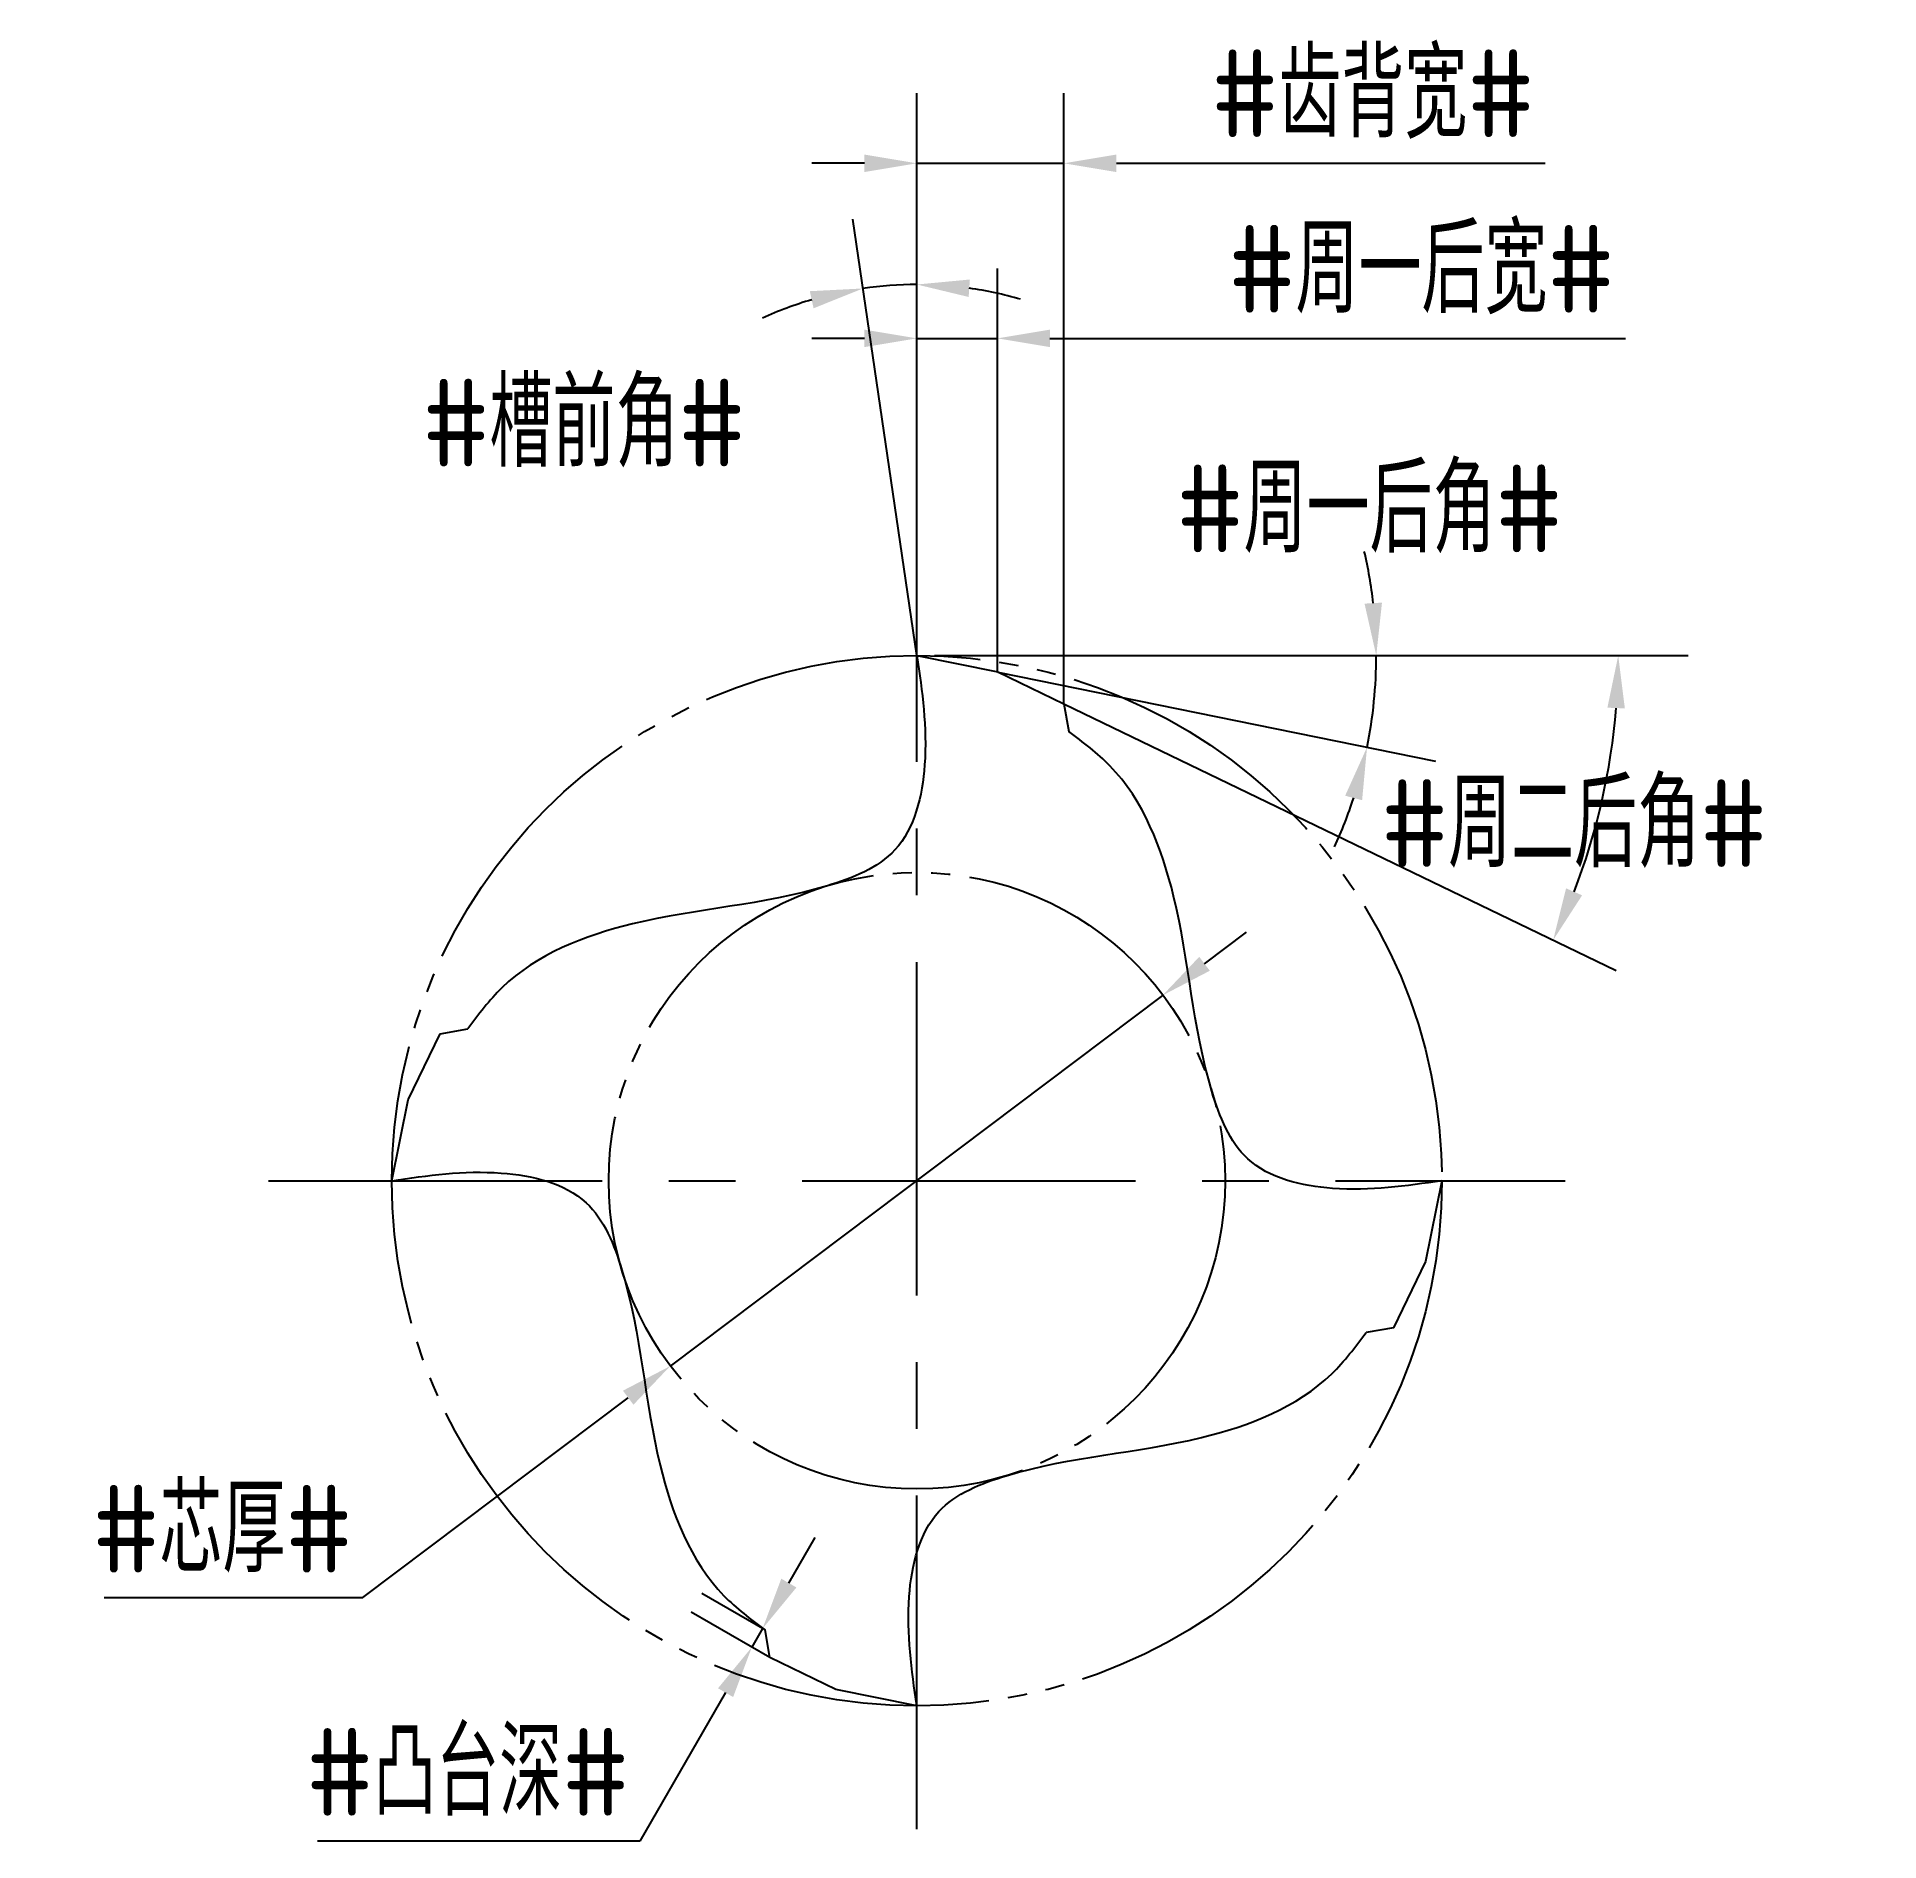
# Model space of a CAD drawing. Header units: millimetres. Extents: x 865.5 to 918.1, y 81 to 132.6.
import ezdxf

# ---------------------------------------------------------------- set-up
doc = ezdxf.new("R2010")
doc.units = ezdxf.units.MM
for name, pattern in [('ACAD_ISO04W100', [30, 24, -3, 0, -3]), ('CENTER', [50.8, 31.75, -6.35, 6.35, -6.35]), ('JIS_09_08', [10.75, 8, -0.55, 0.55, -0.55, 0.55, -0.55])]:
    doc.linetypes.add(name, pattern=pattern)
for name, color, linetype in [('中心线', 2, 'ACAD_ISO04W100'), ('标注', 7, 'Continuous'), ('虚线轮廓', 1, 'Continuous'), ('轮廓', 4, 'Continuous')]:
    doc.layers.add(name, color=color, linetype=linetype)
doc.styles.add('CFST0', font='gbenor.shx', dxfattribs={"bigfont": 'gbcbig.shx'})
doc.dimstyles.new('TYToolDesignC1-1', dxfattribs={"dimtxt": 2.5, "dimasz": 1.5, "dimexe": 2, "dimexo": 0, "dimtad": 1, "dimtoh": 1, "dimdec": 3, "dimdsep": 46, "dimtxsty": 'CFST0', "dimcen": 2.502, "dimclrd": 3, "dimclre": 3, "dimclrt": 3, "dimazin": 2, "dimtfac": 1, "dimtdec": 3, "dimtmove": 0, "dimatfit": 3, "dimfxl": 1, "dimarcsym": 0})

# ---------------------------------------------------------------- blocks, each defined once
blk = doc.blocks.new('*D3')
at = {"layer": 'Defpoints', "color": 0, "transparency": 16777216}
for p in [(897.653, 105.207), (883.586, 94.618)]:
    blk.add_point(p, dxfattribs=at)
at = {"layer": '标注', "color": 3, "lineweight": -2, "transparency": 16777216}
for p, q in [((898.851, 106.109), (900.05, 107.012)), ((897.653, 105.207), (883.586, 94.618)), ((874.806, 88.008), (882.388, 93.716)), ((867.416, 88.008), (874.806, 88.008))]:
    blk.add_line(p, q, dxfattribs=at)
at = {"layer": '标注', "color": 3, "transparency": 16777216}
for points in [[(898.701, 106.309), (899.002, 105.91), (897.653, 105.207)], [(882.237, 93.916), (882.538, 93.516), (883.586, 94.618)]]:
    blk.add_solid(points, dxfattribs=at)
at = {"layer": '标注', "color": 3, "transparency": 16777216, "insert": (870.798, 89.966), "char_height": 2.5, "attachment_point": 5, "style": 'CFST0'}
blk.add_mtext('#芯厚#', dxfattribs=at)
blk = doc.blocks.new('*D5')
at = {"layer": 'Defpoints', "color": 0, "transparency": 16777216}
for p in [(890.12, 125.498), (890.635, 114.913), (890.635, 114.913), (890.635, 113.973), (890.895, 113.143)]:
    blk.add_point(p, dxfattribs=at)
at = {"layer": '标注', "color": 3, "lineweight": -2, "transparency": 16777216}
for q in [(888.804, 127.377), (890.635, 127.511)]:
    blk.add_line((890.635, 114.913), q, dxfattribs=at)
for start, end in [(90, 98.3566), (73.7679, 81.884), (106.4726, 114.5886)]:
    blk.add_arc((890.635, 114.913), 10.598, start, end, dxfattribs=at)
at = {"layer": '标注', "color": 3, "transparency": 16777216}
for points in [[(887.576, 125.32), (887.683, 124.832), (889.094, 125.398)], [(892.113, 125.155), (892.149, 125.654), (890.635, 125.511)]]:
    blk.add_solid(points, dxfattribs=at)
at = {"layer": '标注', "color": 3, "transparency": 16777216, "insert": (881.124, 121.547), "char_height": 2.5, "attachment_point": 5, "style": 'CFST0'}
blk.add_mtext('#槽前角#', dxfattribs=at)
blk = doc.blocks.new('*D8')
at = {"layer": 'Defpoints', "color": 0, "transparency": 16777216}
for p in [(890.635, 114.913), (890.635, 114.913), (891.135, 114.913), (892.945, 114.443), (903.64, 113.162)]:
    blk.add_point(p, dxfattribs=at)
at = {"layer": '标注', "color": 3, "lineweight": -2, "transparency": 16777216}
for p, q in [((891.135, 114.913), (905.757, 114.913)), ((892.945, 114.443), (905.454, 111.898))]:
    blk.add_line(p, q, dxfattribs=at)
for start, end in [(6.5529, 13.1057), (348.4994, 0), (335.3937, 341.9465)]:
    blk.add_arc((890.635, 114.913), 13.123, start, end, dxfattribs=at)
at = {"layer": '标注', "color": 3, "transparency": 16777216}
for points in [[(903.921, 116.425), (903.422, 116.396), (903.757, 114.913)], [(902.869, 110.91), (903.353, 110.782), (903.494, 112.296)]]:
    blk.add_solid(points, dxfattribs=at)
at = {"layer": '标注', "color": 3, "transparency": 16777216, "insert": (903.565, 119.097), "char_height": 2.5, "attachment_point": 5, "style": 'CFST0'}
blk.add_mtext('#周一后角#', dxfattribs=at)
blk = doc.blocks.new('*D9')
at = {"layer": 'Defpoints', "color": 0, "transparency": 16777216}
for p in [(891.975, 114.913), (891.975, 114.913), (892.635, 114.913), (894.835, 113.533), (910.46, 112.122)]:
    blk.add_point(p, dxfattribs=at)
at = {"layer": '标注', "color": 3, "lineweight": -2, "transparency": 16777216}
for p, q in [((892.635, 114.913), (912.67, 114.913)), ((894.835, 113.533), (910.613, 105.919))]:
    blk.add_line(p, q, dxfattribs=at)
blk.add_arc((891.975, 114.913), 18.695, 338.8403, 355.4016, dxfattribs=at)
at = {"layer": '标注', "color": 3, "transparency": 16777216}
for points in [[(910.36, 113.424), (910.859, 113.404), (910.67, 114.913)], [(909.638, 108.065), (909.18, 108.264), (908.812, 106.788)]]:
    blk.add_solid(points, dxfattribs=at)
at = {"layer": '标注', "color": 3, "transparency": 16777216, "insert": (909.409, 110.108), "char_height": 2.5, "attachment_point": 5, "style": 'CFST0'}
blk.add_mtext('#周二后角#', dxfattribs=at)
blk = doc.blocks.new('*D7')
at = {"layer": 'Defpoints', "color": 0, "transparency": 16777216}
for p in [(892.935, 123.973), (890.635, 114.913), (892.935, 114.443)]:
    blk.add_point(p, dxfattribs=at)
at = {"layer": '标注', "color": 3, "lineweight": -2, "transparency": 16777216}
for p, q in [((890.635, 114.913), (890.635, 125.973)), ((892.935, 114.443), (892.935, 125.973)), ((889.135, 123.973), (887.635, 123.973)), ((890.635, 123.973), (892.935, 123.973)), ((894.435, 123.973), (910.875, 123.973))]:
    blk.add_line(p, q, dxfattribs=at)
at = {"layer": '标注', "color": 3, "transparency": 16777216}
for points in [[(889.135, 124.223), (889.135, 123.723), (890.635, 123.973)], [(894.435, 124.223), (894.435, 123.723), (892.935, 123.973)]]:
    blk.add_solid(points, dxfattribs=at)
at = {"layer": '标注', "color": 3, "transparency": 16777216, "insert": (905.048, 125.93), "char_height": 2.5, "attachment_point": 5, "style": 'CFST0'}
blk.add_mtext('#周一后宽#', dxfattribs=at)
blk = doc.blocks.new('*D6')
at = {"layer": 'Defpoints', "color": 0, "transparency": 16777216}
for p in [(894.835, 128.973), (890.635, 114.913), (894.835, 113.533)]:
    blk.add_point(p, dxfattribs=at)
at = {"layer": '标注', "color": 3, "lineweight": -2, "transparency": 16777216}
for p, q in [((890.635, 114.913), (890.635, 130.973)), ((894.835, 113.533), (894.835, 130.973)), ((889.135, 128.973), (887.635, 128.973)), ((890.635, 128.973), (894.835, 128.973)), ((896.335, 128.973), (908.578, 128.973))]:
    blk.add_line(p, q, dxfattribs=at)
at = {"layer": '标注', "color": 3, "transparency": 16777216}
for points in [[(889.135, 129.223), (889.135, 128.723), (890.635, 128.973)], [(896.335, 129.223), (896.335, 128.723), (894.835, 128.973)]]:
    blk.add_solid(points, dxfattribs=at)
at = {"layer": '标注', "color": 3, "transparency": 16777216, "insert": (903.66, 130.944), "char_height": 2.5, "attachment_point": 5, "style": 'CFST0'}
blk.add_mtext('#齿背宽#', dxfattribs=at)
blk = doc.blocks.new('*D4')
at = {"layer": 'Defpoints', "color": 0, "transparency": 16777216}
for p in [(886.295, 87.083), (885.92, 86.59), (886.435, 86.293)]:
    blk.add_point(p, dxfattribs=at)
at = {"layer": '标注', "color": 3, "lineweight": -2, "transparency": 16777216}
for p, q in [((886.977, 88.421), (887.727, 89.72)), ((886.295, 87.083), (884.495, 88.122)), ((886.435, 86.293), (884.188, 87.59)), ((886.227, 87.122), (885.92, 86.59)), ((885.17, 85.291), (882.721, 81.05)), ((882.721, 81.05), (873.512, 81.05))]:
    blk.add_line(p, q, dxfattribs=at)
at = {"layer": '标注', "color": 3, "transparency": 16777216}
for points in [[(886.761, 88.546), (887.194, 88.296), (886.227, 87.122)], [(884.953, 85.416), (885.386, 85.166), (885.92, 86.59)]]:
    blk.add_solid(points, dxfattribs=at)
at = {"layer": '标注', "color": 3, "transparency": 16777216, "insert": (877.804, 83.021), "char_height": 2.5, "attachment_point": 5, "style": 'CFST0'}
blk.add_mtext('#凸台深#', dxfattribs=at)

msp = doc.modelspace()

# ---------------------------------------------------------------- linework, layer by layer
at = {"layer": '中心线', "linetype": 'CENTER', "ltscale": 0.3}
for p, q in [((890.6346, 81.3947), (890.6346, 118.4308)), ((872.1166, 99.9128), (909.1527, 99.9128))]:
    msp.add_line(p, q, dxfattribs=at)
at = {"layer": '虚线轮廓', "color": 7, "linetype": 'JIS_09_08'}
for radius in [15, 8.8047]:
    msp.add_circle((890.6346, 99.9128), radius, dxfattribs=at)
at = {"layer": '轮廓', "linetype": 'Continuous'}
for p, q in [((890.6346, 114.9128), (892.9456, 114.4449)), ((892.9456, 114.4449), (894.8346, 113.5302)), ((876.1025, 102.2237), (877.0172, 104.1128)), ((875.6346, 99.9128), (876.1025, 102.2237)), ((905.6346, 99.9128), (905.1667, 97.6018)), ((905.1667, 97.6018), (904.2521, 95.7128)), ((888.3237, 85.3807), (886.4346, 86.2953)), ((888.3237, 85.3807), (886.4346, 86.2953)), ((890.6346, 84.9128), (888.3237, 85.3807)), ((890.6346, 84.9128), (888.3237, 85.3807))]:
    msp.add_line(p, q, dxfattribs=at)
at = {"layer": '轮廓'}
for p, q in [((894.8346, 113.5302), (894.9735, 112.7424)), ((877.0172, 104.1128), (877.805, 104.2517)), ((904.2521, 95.7128), (903.4642, 95.5738)), ((886.4346, 86.2953), (886.2957, 87.0832))]:
    msp.add_line(p, q, dxfattribs=at)
for points in [[(890.6346, 114.9128), (890.8547, 111.7878), (890.007, 109.3638), (888.0798, 108.3386), (882.5089, 107.2472), (878.7819, 105.4255), (877.805, 104.2517)], [(905.6346, 99.9128), (902.5096, 99.6927), (900.0857, 100.5404), (899.0605, 102.4676), (897.9691, 108.0385), (896.1474, 111.7655), (894.9735, 112.7424)], [(875.6346, 99.9128), (878.7596, 100.1328), (881.1836, 99.2852), (882.2088, 97.3579), (883.3002, 91.787), (885.1219, 88.06), (886.2957, 87.0832)], [(890.6346, 84.9128), (890.4146, 88.0377), (891.2622, 90.4617), (893.1895, 91.4869), (898.7604, 92.5783), (902.4874, 94.4), (903.4642, 95.5738)]]:
    msp.add_spline(points, degree=3, dxfattribs=at)

# ---------------------------------------------------------------- dimensions: what is measured, and where the dimension line sits
at = {"layer": '标注'}
for base, p2, text, picture, middle in [((894.8346, 128.9728), (894.8346, 113.5328), '#齿背宽#', '*D6', (903.6603, 128.9728)), ((892.9346, 123.9728), (892.9346, 114.4428), '#周一后宽#', '*D7', (905.048, 123.9728))]:
    dim = msp.add_linear_dim(base=base, p1=(890.6346, 114.9128), p2=p2, text=text, dimstyle='TYToolDesignC1-1', dxfattribs=at)
    dim.commit()
    dim.dimension.update_dxf_attribs({"geometry": picture, "text_midpoint": middle, "dimtype": 160})
for base, line1, line2, text, picture, middle in [((890.1196, 125.4985), ((890.6346, 114.9128), (890.6346, 113.9728)), ((890.6346, 114.9128), (890.8946, 113.1428)), '#槽前角#', '*D5', (881.1241, 119.5895)), ((903.6399, 113.162), ((890.6346, 114.9128), (892.9446, 114.4428)), ((890.6346, 114.9128), (891.1346, 114.9128)), '#周一后角#', '*D8', (903.5646, 117.1528)), ((910.46, 112.1217), ((891.9746, 114.9128), (894.8346, 113.5328)), ((891.9746, 114.9128), (892.6346, 114.9128)), '#周二后角#', '*D9', (909.4091, 108.1645))]:
    dim = msp.add_angular_dim_2l(base=base, line1=line1, line2=line2, text=text, dimstyle='TYToolDesignC1-1', dxfattribs=at)
    dim.commit()
    dim.dimension.update_dxf_attribs({"geometry": picture, "text_midpoint": middle, "dimtype": 162})
dim = msp.add_diameter_dim_2p(p1=(897.653, 105.2073), p2=(883.5862, 94.6182), text='#芯厚#', dimstyle='TYToolDesignC1-1', dxfattribs=at)
dim.commit()
dim.dimension.update_dxf_attribs({"geometry": '*D3', "text_midpoint": (870.7982, 88.0084), "dimtype": 163})
dim = msp.add_linear_dim(base=(885.92, 86.5899), p1=(886.2946, 87.0828), p2=(886.4346, 86.2928), angle=240, text='#凸台深#', dimstyle='TYToolDesignC1-1', dxfattribs=at)
dim.commit()
dim.dimension.update_dxf_attribs({"geometry": '*D4', "text_midpoint": (877.8041, 81.0498), "dimtype": 160})

doc.saveas('drawing.dxf')
